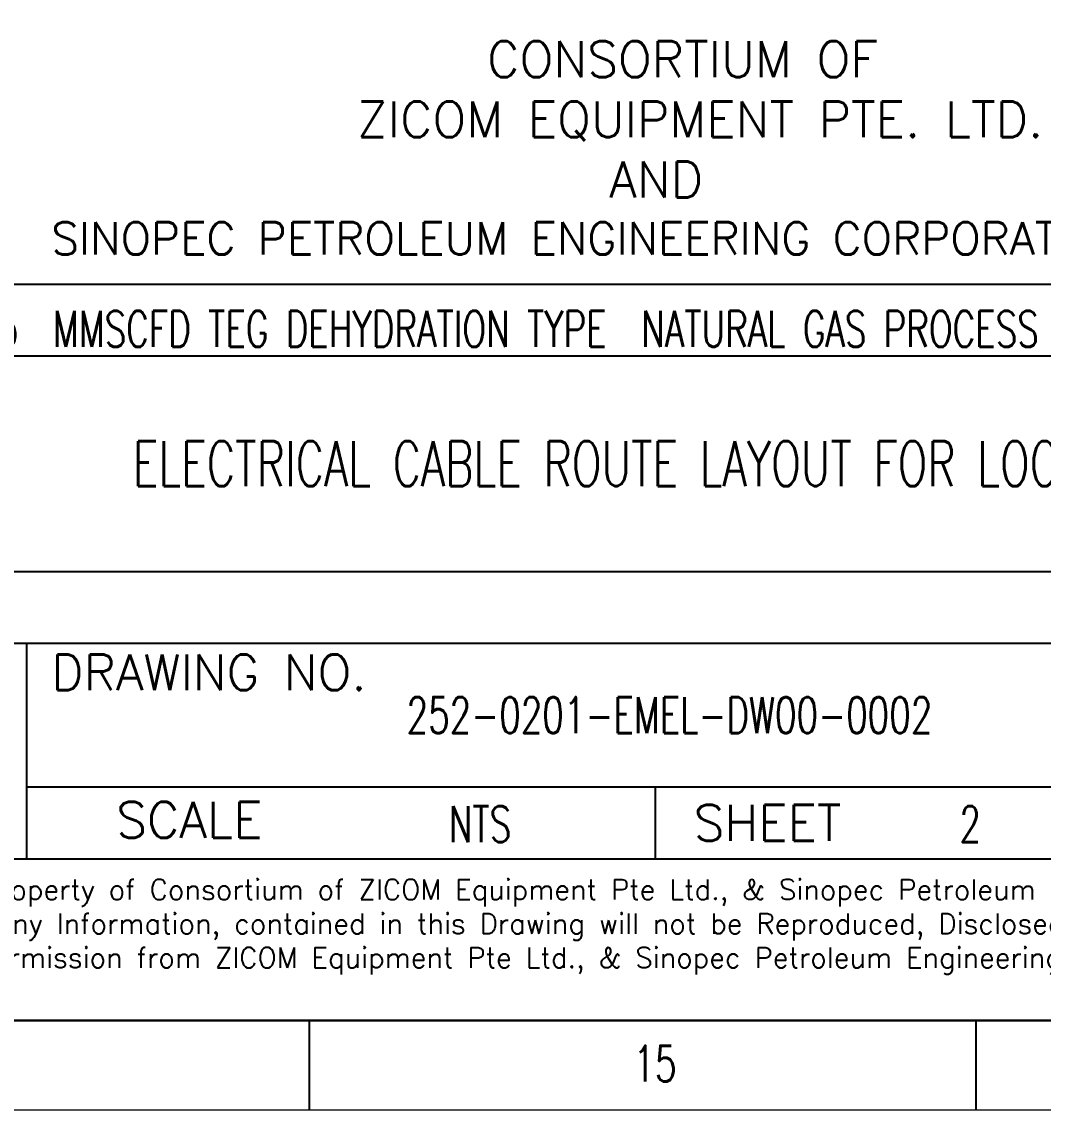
# Model space of a CAD drawing. Header units: inches. Extents: x -430764 to 624329, y 7374 to 217374.
# Drawn here: x 207714 to 236158, y 7374 to 37675 of the extents above; entities that cross this region are included whole.
import ezdxf
from ezdxf.enums import TextEntityAlignment as Align

# ---------------------------------------------------------------- set-up
doc = ezdxf.new("R2010")
doc.units = ezdxf.units.IN
doc.header["$MEASUREMENT"] = 0
doc.layers.add('Cable Tray Power', color=7, linetype='Continuous', lineweight=13)
doc.layers.add('TEG BORDER', color=7, linetype='Continuous')
doc.styles.add('HZTXT', font='simplexs.shx', dxfattribs={"width": 0.7, "bigfont": 'hztxt.shx'})
doc.styles.add('TEG BORDER', font='txt_qlt.shx', dxfattribs={"width": 0.7, "bigfont": 'hztxt.shx'})

# ---------------------------------------------------------------- blocks, each defined once
blk = doc.blocks.new('TEG BORDER A2')
for p, q in [((489, 5), (589, 5)), ((519.75, 0), (519.75, 5)), ((556.875, 0), (556.875, 5))]:
    blk.add_line(p, q)
at = {"color": 5, "lineweight": 15}
blk.add_lwpolyline([(0, 420), (594, 420), (594, 0), (0, 0)], close=True, dxfattribs=at)
blk.add_lwpolyline([(5, 415), (589, 415), (589, 5), (5, 5)], close=True)
at = {"layer": 'TEG BORDER'}
for p, q in [((489, 46), (589, 46)), ((489, 42), (589, 42)), ((489, 30), (589, 30)), ((489, 26), (589, 26)), ((504, 26), (504, 14)), ((504, 18), (574, 18)), ((539, 18), (539, 14)), ((489, 14), (589, 14)), ((489, 14), (589, 14))]:
    blk.add_line(p, q, dxfattribs=at)
at = {"insert": (537.797, 1.593), "char_height": 2, "width": 2, "attachment_point": 7, "style": 'TEG BORDER'}
blk.add_mtext('\\pi2.2204e-016;15', dxfattribs=at)
at = {"layer": 'TEG BORDER', "color": 7, "style": 'TEG BORDER'}
for s, height, p in [('CONSORTIUM OF', 2, (529.647, 57.517)), ('ZICOM EQUIPMENT PTE. LTD.', 2, (522.4, 54.17)), ('AND', 2, (536.443, 50.823)), ('SINOPEC PETROLEUM ENGINEERING CORPORATION', 1.8, (505.376, 47.637)), ('This Drawing is Property of Consortium of ZICOM Equipment Pte Ltd., & Sinopec Petroleum Engineering', 1.131, (489.136, 11.724)), ('Corporation and any Information, contained in this Drawing will not be Reproduced, Disclosed to others without', 1.131, (489.188, 9.828)), ('Explicit Written Permission from ZICOM Equipment Pte Ltd., & Sinopec Petroleum Engineering Corporation.', 1.131, (489.136, 7.933))]:
    blk.add_text(s, height=height, dxfattribs=at).set_placement(p)
at = {"layer": 'TEG BORDER', "style": 'TEG BORDER'}
for s, p in [(' DRAWING NO.', (504, 23.382)), ('SCALE', (508.99, 15.164)), ('SHEET', (541.151, 15))]:
    blk.add_text(s, height=2, dxfattribs=at).set_placement(p)
at = {"layer": 'TEG BORDER', "lineweight": 25, "insert": (496.5, 44), "char_height": 2, "width": 100, "attachment_point": 4, "style": 'TEG BORDER'}
blk.add_mtext('\\pt8.5888;2 {\\H1.5x;x\\H0.66667x; 75  MMSCFD TEG DEHYDRATION TYPE  NATURAL GAS PROCESS PLANT}', dxfattribs=at)

msp = doc.modelspace()

# ---------------------------------------------------------------- block references
at = {"xscale": 500, "yscale": 500, "zscale": 500}
msp.add_blockref('TEG BORDER A2', (-44151, 7374), dxfattribs=at)

# ---------------------------------------------------------------- texts
at = {"layer": 'Cable Tray Power', "style": 'HZTXT', "width": 0.7}
for s, height, p in [('ELECTRICAL CABLE ROUTE LAYOUT FOR LOCATION I', 1250, (225749, 25374)), ('252-0201-EMEL-DW00-0002', 1000, (225749, 18374)), ('NTS', 1000, (220474, 15340)), ('2', 1000, (234123, 15340))]:
    msp.add_text(s, height=height, dxfattribs=at).set_placement(p, align=Align.MIDDLE_CENTER)

doc.saveas('drawing.dxf')
